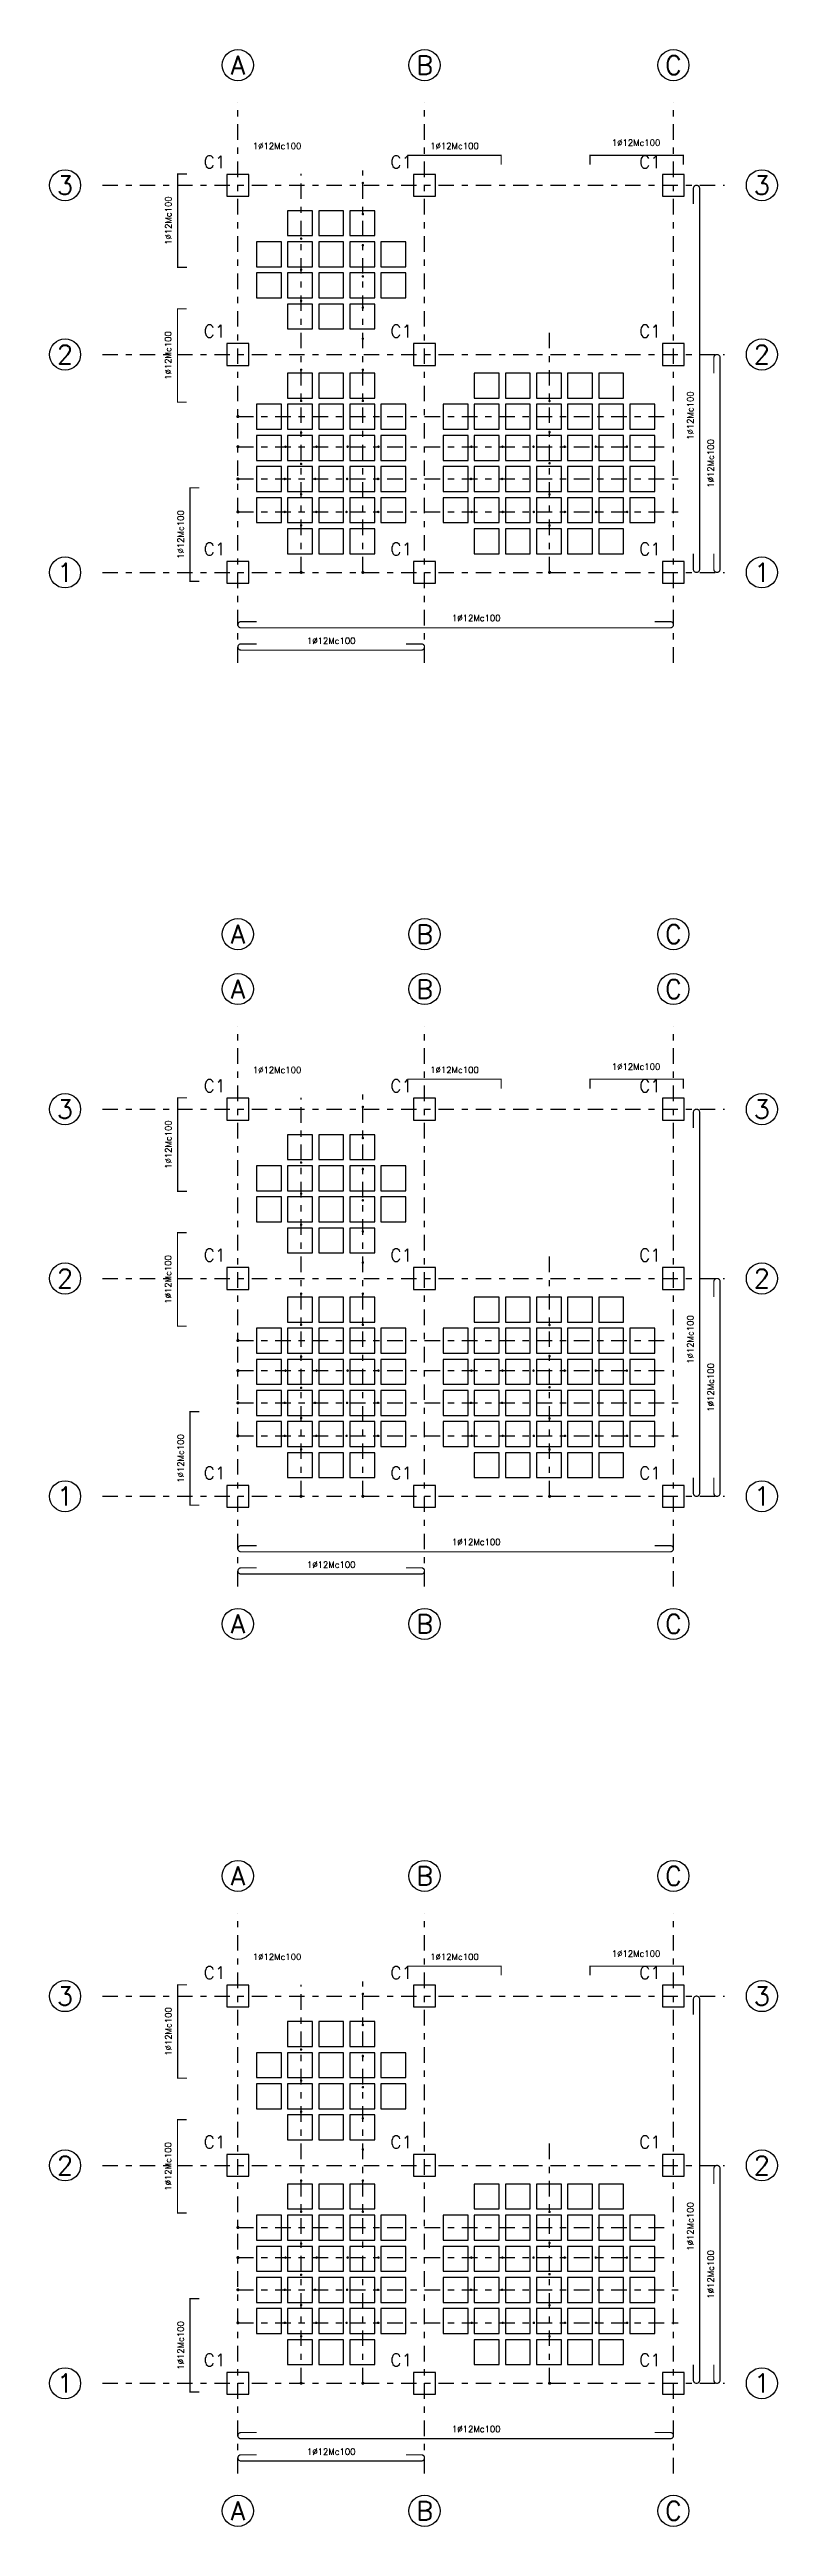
# Model space of a CAD drawing. Extents: x 24.4 to 36.1, y 23.8 to 63.6.
import ezdxf
from ezdxf.enums import TextEntityAlignment as Align

# ---------------------------------------------------------------- set-up
doc = ezdxf.new("R2010")
doc.units = 0
doc.header["$MEASUREMENT"] = 0
doc.linetypes.add('DASHDOT2', pattern=[0.5, 0.25, -0.125, 0, -0.125])
doc.layers.get('0').update_dxf_attribs({"linetype": 'CONTINUOUS'})
for name, color, linetype in [('ACERO', 5, 'CONTINUOUS'), ('CADENAS', 3, 'CONTINUOUS'), ('EJES', 1, 'DASHDOT2'), ('MARCAS-LOSA', 6, 'CONTINUOUS')]:
    doc.layers.add(name, color=color, linetype=linetype)
doc.styles.get("Standard").update_dxf_attribs({"font": 'TXT.shx'})

msp = doc.modelspace()

# ---------------------------------------------------------------- linework, layer by layer
for centre in [(27.474, 63.333), (30.474, 63.333), (34.474, 63.333), (24.696, 61.403), (35.896, 61.403), (24.696, 58.684), (35.896, 58.684), (24.696, 55.184), (35.896, 55.184), (27.474, 49.372), (30.474, 49.372), (34.474, 49.372), (27.474, 48.49), (30.474, 48.49), (34.474, 48.49), (24.696, 46.56), (35.896, 46.56), (24.696, 43.841), (35.896, 43.841), (24.696, 40.341), (35.896, 40.341), (27.474, 38.29), (30.474, 38.29), (34.474, 38.29), (27.474, 34.242), (30.474, 34.242), (34.474, 34.242), (24.696, 32.312), (35.896, 32.312), (24.696, 29.592), (35.896, 29.592), (24.696, 26.092), (35.896, 26.092), (27.474, 24.042), (30.474, 24.042), (34.474, 24.042)]:
    msp.add_circle(centre, 0.25)
at = {"layer": 'ACERO', "const_width": 0.02}
for points in [[(34.795, 61.103), (34.795, 61.353, -1), (34.895, 61.353), (34.895, 55.233, -1), (34.795, 55.233), (34.795, 55.483)], [(35.124, 58.384), (35.124, 58.634, -1), (35.224, 58.634), (35.224, 55.234, -1), (35.124, 55.234), (35.124, 55.484)], [(34.174, 54.393), (34.424, 54.393, -1), (34.424, 54.293), (27.524, 54.293, -1), (27.524, 54.393), (27.774, 54.393)], [(30.174, 54.035), (30.424, 54.035, -1), (30.424, 53.935), (27.524, 53.935, -1), (27.524, 54.035), (27.774, 54.035)], [(34.795, 46.26), (34.795, 46.51, -1), (34.895, 46.51), (34.895, 40.39, -1), (34.795, 40.39), (34.795, 40.64)], [(35.124, 43.541), (35.124, 43.791, -1), (35.224, 43.791), (35.224, 40.391, -1), (35.124, 40.391), (35.124, 40.641)], [(34.174, 39.549), (34.424, 39.549, -1), (34.424, 39.449), (27.524, 39.449, -1), (27.524, 39.549), (27.774, 39.549)], [(30.174, 39.192), (30.424, 39.192, -1), (30.424, 39.092), (27.524, 39.092, -1), (27.524, 39.192), (27.774, 39.192)], [(34.795, 32.012), (34.795, 32.262, -1), (34.895, 32.262), (34.895, 26.141, -1), (34.795, 26.141), (34.795, 26.392)], [(35.124, 29.292), (35.124, 29.542, -1), (35.224, 29.542), (35.224, 26.142, -1), (35.124, 26.142), (35.124, 26.392)], [(34.174, 25.301), (34.424, 25.301, -1), (34.424, 25.201), (27.524, 25.201, -1), (27.524, 25.301), (27.774, 25.301)], [(30.174, 24.943), (30.424, 24.943, -1), (30.424, 24.843), (27.524, 24.843, -1), (27.524, 24.943), (27.774, 24.943)]]:
    msp.add_lwpolyline(points, format="xyb", dxfattribs=at)
at = {"layer": 'CADENAS', "const_width": 0.02}
for points in [[(30.205, 61.735), (30.205, 61.885), (31.705, 61.885), (31.705, 61.735)], [(33.135, 61.735), (33.135, 61.885), (34.635, 61.885), (34.635, 61.735)], [(26.657, 60.085), (26.507, 60.085), (26.507, 61.585), (26.657, 61.585)], [(26.653, 57.918), (26.503, 57.918), (26.503, 59.418), (26.653, 59.418)], [(26.855, 55.042), (26.705, 55.042), (26.705, 56.542), (26.855, 56.542)], [(30.205, 46.892), (30.205, 47.042), (31.705, 47.042), (31.705, 46.892)], [(33.135, 46.892), (33.135, 47.042), (34.635, 47.042), (34.635, 46.892)], [(26.657, 45.242), (26.507, 45.242), (26.507, 46.742), (26.657, 46.742)], [(26.653, 43.075), (26.503, 43.075), (26.503, 44.575), (26.653, 44.575)], [(26.855, 40.199), (26.705, 40.199), (26.705, 41.699), (26.855, 41.699)], [(30.205, 32.643), (30.205, 32.793), (31.705, 32.793), (31.705, 32.643)], [(33.135, 32.643), (33.135, 32.793), (34.635, 32.793), (34.635, 32.643)], [(26.657, 30.993), (26.507, 30.993), (26.507, 32.493), (26.657, 32.493)], [(26.653, 28.826), (26.503, 28.826), (26.503, 30.326), (26.653, 30.326)], [(26.855, 25.95), (26.705, 25.95), (26.705, 27.45), (26.855, 27.45)]]:
    msp.add_lwpolyline(points, dxfattribs=at)
at = {"layer": 'CADENAS'}
for points in [[(27.299, 61.228), (27.649, 61.228), (27.649, 61.578), (27.299, 61.578)], [(30.299, 61.228), (30.649, 61.228), (30.649, 61.578), (30.299, 61.578)], [(34.299, 61.228), (34.649, 61.228), (34.649, 61.578), (34.299, 61.578)], [(28.274, 60.594), (28.674, 60.594), (28.674, 60.994), (28.274, 60.994)], [(28.774, 60.594), (29.174, 60.594), (29.174, 60.994), (28.774, 60.994)], [(29.274, 60.594), (29.674, 60.594), (29.674, 60.994), (29.274, 60.994)], [(27.774, 60.094), (28.174, 60.094), (28.174, 60.494), (27.774, 60.494)], [(28.274, 60.094), (28.674, 60.094), (28.674, 60.494), (28.274, 60.494)], [(28.774, 60.094), (29.174, 60.094), (29.174, 60.494), (28.774, 60.494)], [(29.274, 60.094), (29.674, 60.094), (29.674, 60.494), (29.274, 60.494)], [(29.774, 60.094), (30.174, 60.094), (30.174, 60.494), (29.774, 60.494)], [(27.774, 59.594), (28.174, 59.594), (28.174, 59.994), (27.774, 59.994)], [(28.274, 59.594), (28.674, 59.594), (28.674, 59.994), (28.274, 59.994)], [(28.774, 59.594), (29.174, 59.594), (29.174, 59.994), (28.774, 59.994)], [(29.274, 59.594), (29.674, 59.594), (29.674, 59.994), (29.274, 59.994)], [(29.774, 59.594), (30.174, 59.594), (30.174, 59.994), (29.774, 59.994)], [(28.274, 59.094), (28.674, 59.094), (28.674, 59.494), (28.274, 59.494)], [(28.774, 59.094), (29.174, 59.094), (29.174, 59.494), (28.774, 59.494)], [(29.274, 59.094), (29.674, 59.094), (29.674, 59.494), (29.274, 59.494)], [(27.299, 58.509), (27.649, 58.509), (27.649, 58.859), (27.299, 58.859)], [(30.299, 58.509), (30.649, 58.509), (30.649, 58.859), (30.299, 58.859)], [(34.299, 58.509), (34.649, 58.509), (34.649, 58.859), (34.299, 58.859)], [(28.274, 57.984), (28.674, 57.984), (28.674, 58.384), (28.274, 58.384)], [(28.774, 57.984), (29.174, 57.984), (29.174, 58.384), (28.774, 58.384)], [(29.274, 57.984), (29.674, 57.984), (29.674, 58.384), (29.274, 58.384)], [(31.274, 57.984), (31.674, 57.984), (31.674, 58.384), (31.274, 58.384)], [(31.774, 57.984), (32.174, 57.984), (32.174, 58.384), (31.774, 58.384)], [(32.274, 57.984), (32.674, 57.984), (32.674, 58.384), (32.274, 58.384)], [(32.774, 57.984), (33.174, 57.984), (33.174, 58.384), (32.774, 58.384)], [(33.274, 57.984), (33.674, 57.984), (33.674, 58.384), (33.274, 58.384)], [(27.774, 57.484), (28.174, 57.484), (28.174, 57.884), (27.774, 57.884)], [(28.274, 57.484), (28.674, 57.484), (28.674, 57.884), (28.274, 57.884)], [(28.774, 57.484), (29.174, 57.484), (29.174, 57.884), (28.774, 57.884)], [(29.274, 57.484), (29.674, 57.484), (29.674, 57.884), (29.274, 57.884)], [(29.774, 57.484), (30.174, 57.484), (30.174, 57.884), (29.774, 57.884)], [(30.774, 57.484), (31.174, 57.484), (31.174, 57.884), (30.774, 57.884)], [(31.274, 57.484), (31.674, 57.484), (31.674, 57.884), (31.274, 57.884)], [(31.774, 57.484), (32.174, 57.484), (32.174, 57.884), (31.774, 57.884)], [(32.274, 57.484), (32.674, 57.484), (32.674, 57.884), (32.274, 57.884)], [(32.774, 57.484), (33.174, 57.484), (33.174, 57.884), (32.774, 57.884)], [(33.274, 57.484), (33.674, 57.484), (33.674, 57.884), (33.274, 57.884)], [(33.774, 57.484), (34.174, 57.484), (34.174, 57.884), (33.774, 57.884)], [(27.774, 56.984), (28.174, 56.984), (28.174, 57.384), (27.774, 57.384)], [(28.274, 56.984), (28.674, 56.984), (28.674, 57.384), (28.274, 57.384)], [(28.774, 56.984), (29.174, 56.984), (29.174, 57.384), (28.774, 57.384)], [(29.274, 56.984), (29.674, 56.984), (29.674, 57.384), (29.274, 57.384)], [(29.774, 56.984), (30.174, 56.984), (30.174, 57.384), (29.774, 57.384)], [(30.774, 56.984), (31.174, 56.984), (31.174, 57.384), (30.774, 57.384)], [(31.274, 56.984), (31.674, 56.984), (31.674, 57.384), (31.274, 57.384)], [(31.774, 56.984), (32.174, 56.984), (32.174, 57.384), (31.774, 57.384)], [(32.274, 56.984), (32.674, 56.984), (32.674, 57.384), (32.274, 57.384)], [(32.774, 56.984), (33.174, 56.984), (33.174, 57.384), (32.774, 57.384)], [(33.274, 56.984), (33.674, 56.984), (33.674, 57.384), (33.274, 57.384)], [(33.774, 56.984), (34.174, 56.984), (34.174, 57.384), (33.774, 57.384)], [(27.774, 56.484), (28.174, 56.484), (28.174, 56.884), (27.774, 56.884)], [(28.274, 56.484), (28.674, 56.484), (28.674, 56.884), (28.274, 56.884)], [(28.774, 56.484), (29.174, 56.484), (29.174, 56.884), (28.774, 56.884)], [(29.274, 56.484), (29.674, 56.484), (29.674, 56.884), (29.274, 56.884)], [(29.774, 56.484), (30.174, 56.484), (30.174, 56.884), (29.774, 56.884)], [(30.774, 56.484), (31.174, 56.484), (31.174, 56.884), (30.774, 56.884)], [(31.274, 56.484), (31.674, 56.484), (31.674, 56.884), (31.274, 56.884)], [(31.774, 56.484), (32.174, 56.484), (32.174, 56.884), (31.774, 56.884)], [(32.274, 56.484), (32.674, 56.484), (32.674, 56.884), (32.274, 56.884)], [(32.774, 56.484), (33.174, 56.484), (33.174, 56.884), (32.774, 56.884)], [(33.274, 56.484), (33.674, 56.484), (33.674, 56.884), (33.274, 56.884)], [(33.774, 56.484), (34.174, 56.484), (34.174, 56.884), (33.774, 56.884)], [(27.774, 55.984), (28.174, 55.984), (28.174, 56.384), (27.774, 56.384)], [(28.274, 55.984), (28.674, 55.984), (28.674, 56.384), (28.274, 56.384)], [(28.774, 55.984), (29.174, 55.984), (29.174, 56.384), (28.774, 56.384)], [(29.274, 55.984), (29.674, 55.984), (29.674, 56.384), (29.274, 56.384)], [(29.774, 55.984), (30.174, 55.984), (30.174, 56.384), (29.774, 56.384)], [(30.774, 55.984), (31.174, 55.984), (31.174, 56.384), (30.774, 56.384)], [(31.274, 55.984), (31.674, 55.984), (31.674, 56.384), (31.274, 56.384)], [(31.774, 55.984), (32.174, 55.984), (32.174, 56.384), (31.774, 56.384)], [(32.274, 55.984), (32.674, 55.984), (32.674, 56.384), (32.274, 56.384)], [(32.774, 55.984), (33.174, 55.984), (33.174, 56.384), (32.774, 56.384)], [(33.274, 55.984), (33.674, 55.984), (33.674, 56.384), (33.274, 56.384)], [(33.774, 55.984), (34.174, 55.984), (34.174, 56.384), (33.774, 56.384)], [(28.274, 55.484), (28.674, 55.484), (28.674, 55.884), (28.274, 55.884)], [(28.774, 55.484), (29.174, 55.484), (29.174, 55.884), (28.774, 55.884)], [(29.274, 55.484), (29.674, 55.484), (29.674, 55.884), (29.274, 55.884)], [(31.274, 55.484), (31.674, 55.484), (31.674, 55.884), (31.274, 55.884)], [(31.774, 55.484), (32.174, 55.484), (32.174, 55.884), (31.774, 55.884)], [(32.274, 55.484), (32.674, 55.484), (32.674, 55.884), (32.274, 55.884)], [(32.774, 55.484), (33.174, 55.484), (33.174, 55.884), (32.774, 55.884)], [(33.274, 55.484), (33.674, 55.484), (33.674, 55.884), (33.274, 55.884)], [(27.299, 55.009), (27.649, 55.009), (27.649, 55.359), (27.299, 55.359)], [(30.299, 55.009), (30.649, 55.009), (30.649, 55.359), (30.299, 55.359)], [(34.299, 55.009), (34.649, 55.009), (34.649, 55.359), (34.299, 55.359)], [(27.299, 46.385), (27.649, 46.385), (27.649, 46.735), (27.299, 46.735)], [(30.299, 46.385), (30.649, 46.385), (30.649, 46.735), (30.299, 46.735)], [(34.299, 46.385), (34.649, 46.385), (34.649, 46.735), (34.299, 46.735)], [(28.274, 45.75), (28.674, 45.75), (28.674, 46.15), (28.274, 46.15)], [(28.774, 45.75), (29.174, 45.75), (29.174, 46.15), (28.774, 46.15)], [(29.274, 45.75), (29.674, 45.75), (29.674, 46.15), (29.274, 46.15)], [(27.774, 45.25), (28.174, 45.25), (28.174, 45.65), (27.774, 45.65)], [(28.274, 45.25), (28.674, 45.25), (28.674, 45.65), (28.274, 45.65)], [(28.774, 45.25), (29.174, 45.25), (29.174, 45.65), (28.774, 45.65)], [(29.274, 45.25), (29.674, 45.25), (29.674, 45.65), (29.274, 45.65)], [(29.774, 45.25), (30.174, 45.25), (30.174, 45.65), (29.774, 45.65)], [(27.774, 44.75), (28.174, 44.75), (28.174, 45.15), (27.774, 45.15)], [(28.274, 44.75), (28.674, 44.75), (28.674, 45.15), (28.274, 45.15)], [(28.774, 44.75), (29.174, 44.75), (29.174, 45.15), (28.774, 45.15)], [(29.274, 44.75), (29.674, 44.75), (29.674, 45.15), (29.274, 45.15)], [(29.774, 44.75), (30.174, 44.75), (30.174, 45.15), (29.774, 45.15)], [(28.274, 44.25), (28.674, 44.25), (28.674, 44.65), (28.274, 44.65)], [(28.774, 44.25), (29.174, 44.25), (29.174, 44.65), (28.774, 44.65)], [(29.274, 44.25), (29.674, 44.25), (29.674, 44.65), (29.274, 44.65)], [(27.299, 43.666), (27.649, 43.666), (27.649, 44.016), (27.299, 44.016)], [(30.299, 43.666), (30.649, 43.666), (30.649, 44.016), (30.299, 44.016)], [(34.299, 43.666), (34.649, 43.666), (34.649, 44.016), (34.299, 44.016)], [(28.274, 43.141), (28.674, 43.141), (28.674, 43.541), (28.274, 43.541)], [(28.774, 43.141), (29.174, 43.141), (29.174, 43.541), (28.774, 43.541)], [(29.274, 43.141), (29.674, 43.141), (29.674, 43.541), (29.274, 43.541)], [(31.274, 43.141), (31.674, 43.141), (31.674, 43.541), (31.274, 43.541)], [(31.774, 43.141), (32.174, 43.141), (32.174, 43.541), (31.774, 43.541)], [(32.274, 43.141), (32.674, 43.141), (32.674, 43.541), (32.274, 43.541)], [(32.774, 43.141), (33.174, 43.141), (33.174, 43.541), (32.774, 43.541)], [(33.274, 43.141), (33.674, 43.141), (33.674, 43.541), (33.274, 43.541)], [(27.774, 42.641), (28.174, 42.641), (28.174, 43.041), (27.774, 43.041)], [(28.274, 42.641), (28.674, 42.641), (28.674, 43.041), (28.274, 43.041)], [(28.774, 42.641), (29.174, 42.641), (29.174, 43.041), (28.774, 43.041)], [(29.274, 42.641), (29.674, 42.641), (29.674, 43.041), (29.274, 43.041)], [(29.774, 42.641), (30.174, 42.641), (30.174, 43.041), (29.774, 43.041)], [(30.774, 42.641), (31.174, 42.641), (31.174, 43.041), (30.774, 43.041)], [(31.274, 42.641), (31.674, 42.641), (31.674, 43.041), (31.274, 43.041)], [(31.774, 42.641), (32.174, 42.641), (32.174, 43.041), (31.774, 43.041)], [(32.274, 42.641), (32.674, 42.641), (32.674, 43.041), (32.274, 43.041)], [(32.774, 42.641), (33.174, 42.641), (33.174, 43.041), (32.774, 43.041)], [(33.274, 42.641), (33.674, 42.641), (33.674, 43.041), (33.274, 43.041)], [(33.774, 42.641), (34.174, 42.641), (34.174, 43.041), (33.774, 43.041)], [(27.774, 42.141), (28.174, 42.141), (28.174, 42.541), (27.774, 42.541)], [(28.274, 42.141), (28.674, 42.141), (28.674, 42.541), (28.274, 42.541)], [(28.774, 42.141), (29.174, 42.141), (29.174, 42.541), (28.774, 42.541)], [(29.274, 42.141), (29.674, 42.141), (29.674, 42.541), (29.274, 42.541)], [(29.774, 42.141), (30.174, 42.141), (30.174, 42.541), (29.774, 42.541)], [(30.774, 42.141), (31.174, 42.141), (31.174, 42.541), (30.774, 42.541)], [(31.274, 42.141), (31.674, 42.141), (31.674, 42.541), (31.274, 42.541)], [(31.774, 42.141), (32.174, 42.141), (32.174, 42.541), (31.774, 42.541)], [(32.274, 42.141), (32.674, 42.141), (32.674, 42.541), (32.274, 42.541)], [(32.774, 42.141), (33.174, 42.141), (33.174, 42.541), (32.774, 42.541)], [(33.274, 42.141), (33.674, 42.141), (33.674, 42.541), (33.274, 42.541)], [(33.774, 42.141), (34.174, 42.141), (34.174, 42.541), (33.774, 42.541)], [(27.774, 41.641), (28.174, 41.641), (28.174, 42.041), (27.774, 42.041)], [(28.274, 41.641), (28.674, 41.641), (28.674, 42.041), (28.274, 42.041)], [(28.774, 41.641), (29.174, 41.641), (29.174, 42.041), (28.774, 42.041)], [(29.274, 41.641), (29.674, 41.641), (29.674, 42.041), (29.274, 42.041)], [(29.774, 41.641), (30.174, 41.641), (30.174, 42.041), (29.774, 42.041)], [(30.774, 41.641), (31.174, 41.641), (31.174, 42.041), (30.774, 42.041)], [(31.274, 41.641), (31.674, 41.641), (31.674, 42.041), (31.274, 42.041)], [(31.774, 41.641), (32.174, 41.641), (32.174, 42.041), (31.774, 42.041)], [(32.274, 41.641), (32.674, 41.641), (32.674, 42.041), (32.274, 42.041)], [(32.774, 41.641), (33.174, 41.641), (33.174, 42.041), (32.774, 42.041)], [(33.274, 41.641), (33.674, 41.641), (33.674, 42.041), (33.274, 42.041)], [(33.774, 41.641), (34.174, 41.641), (34.174, 42.041), (33.774, 42.041)], [(27.774, 41.141), (28.174, 41.141), (28.174, 41.541), (27.774, 41.541)], [(28.274, 41.141), (28.674, 41.141), (28.674, 41.541), (28.274, 41.541)], [(28.774, 41.141), (29.174, 41.141), (29.174, 41.541), (28.774, 41.541)], [(29.274, 41.141), (29.674, 41.141), (29.674, 41.541), (29.274, 41.541)], [(29.774, 41.141), (30.174, 41.141), (30.174, 41.541), (29.774, 41.541)], [(30.774, 41.141), (31.174, 41.141), (31.174, 41.541), (30.774, 41.541)], [(31.274, 41.141), (31.674, 41.141), (31.674, 41.541), (31.274, 41.541)], [(31.774, 41.141), (32.174, 41.141), (32.174, 41.541), (31.774, 41.541)], [(32.274, 41.141), (32.674, 41.141), (32.674, 41.541), (32.274, 41.541)], [(32.774, 41.141), (33.174, 41.141), (33.174, 41.541), (32.774, 41.541)], [(33.274, 41.141), (33.674, 41.141), (33.674, 41.541), (33.274, 41.541)], [(33.774, 41.141), (34.174, 41.141), (34.174, 41.541), (33.774, 41.541)], [(28.274, 40.641), (28.674, 40.641), (28.674, 41.041), (28.274, 41.041)], [(28.774, 40.641), (29.174, 40.641), (29.174, 41.041), (28.774, 41.041)], [(29.274, 40.641), (29.674, 40.641), (29.674, 41.041), (29.274, 41.041)], [(31.274, 40.641), (31.674, 40.641), (31.674, 41.041), (31.274, 41.041)], [(31.774, 40.641), (32.174, 40.641), (32.174, 41.041), (31.774, 41.041)], [(32.274, 40.641), (32.674, 40.641), (32.674, 41.041), (32.274, 41.041)], [(32.774, 40.641), (33.174, 40.641), (33.174, 41.041), (32.774, 41.041)], [(33.274, 40.641), (33.674, 40.641), (33.674, 41.041), (33.274, 41.041)], [(27.299, 40.166), (27.649, 40.166), (27.649, 40.516), (27.299, 40.516)], [(30.299, 40.166), (30.649, 40.166), (30.649, 40.516), (30.299, 40.516)], [(34.299, 40.166), (34.649, 40.166), (34.649, 40.516), (34.299, 40.516)], [(27.299, 32.137), (27.649, 32.137), (27.649, 32.487), (27.299, 32.487)], [(30.299, 32.137), (30.649, 32.137), (30.649, 32.487), (30.299, 32.487)], [(34.299, 32.137), (34.649, 32.137), (34.649, 32.487), (34.299, 32.487)], [(28.274, 31.502), (28.674, 31.502), (28.674, 31.902), (28.274, 31.902)], [(28.774, 31.502), (29.174, 31.502), (29.174, 31.902), (28.774, 31.902)], [(29.274, 31.502), (29.674, 31.502), (29.674, 31.902), (29.274, 31.902)], [(27.774, 31.002), (28.174, 31.002), (28.174, 31.402), (27.774, 31.402)], [(28.274, 31.002), (28.674, 31.002), (28.674, 31.402), (28.274, 31.402)], [(28.774, 31.002), (29.174, 31.002), (29.174, 31.402), (28.774, 31.402)], [(29.274, 31.002), (29.674, 31.002), (29.674, 31.402), (29.274, 31.402)], [(29.774, 31.002), (30.174, 31.002), (30.174, 31.402), (29.774, 31.402)], [(27.774, 30.502), (28.174, 30.502), (28.174, 30.902), (27.774, 30.902)], [(28.274, 30.502), (28.674, 30.502), (28.674, 30.902), (28.274, 30.902)], [(28.774, 30.502), (29.174, 30.502), (29.174, 30.902), (28.774, 30.902)], [(29.274, 30.502), (29.674, 30.502), (29.674, 30.902), (29.274, 30.902)], [(29.774, 30.502), (30.174, 30.502), (30.174, 30.902), (29.774, 30.902)], [(28.274, 30.002), (28.674, 30.002), (28.674, 30.402), (28.274, 30.402)], [(28.774, 30.002), (29.174, 30.002), (29.174, 30.402), (28.774, 30.402)], [(29.274, 30.002), (29.674, 30.002), (29.674, 30.402), (29.274, 30.402)], [(27.299, 29.417), (27.649, 29.417), (27.649, 29.767), (27.299, 29.767)], [(30.299, 29.417), (30.649, 29.417), (30.649, 29.767), (30.299, 29.767)], [(34.299, 29.417), (34.649, 29.417), (34.649, 29.767), (34.299, 29.767)], [(28.274, 28.892), (28.674, 28.892), (28.674, 29.292), (28.274, 29.292)], [(28.774, 28.892), (29.174, 28.892), (29.174, 29.292), (28.774, 29.292)], [(29.274, 28.892), (29.674, 28.892), (29.674, 29.292), (29.274, 29.292)], [(31.274, 28.892), (31.674, 28.892), (31.674, 29.292), (31.274, 29.292)], [(31.774, 28.892), (32.174, 28.892), (32.174, 29.292), (31.774, 29.292)], [(32.274, 28.892), (32.674, 28.892), (32.674, 29.292), (32.274, 29.292)], [(32.774, 28.892), (33.174, 28.892), (33.174, 29.292), (32.774, 29.292)], [(33.274, 28.892), (33.674, 28.892), (33.674, 29.292), (33.274, 29.292)], [(27.774, 28.392), (28.174, 28.392), (28.174, 28.792), (27.774, 28.792)], [(28.274, 28.392), (28.674, 28.392), (28.674, 28.792), (28.274, 28.792)], [(28.774, 28.392), (29.174, 28.392), (29.174, 28.792), (28.774, 28.792)], [(29.274, 28.392), (29.674, 28.392), (29.674, 28.792), (29.274, 28.792)], [(29.774, 28.392), (30.174, 28.392), (30.174, 28.792), (29.774, 28.792)], [(30.774, 28.392), (31.174, 28.392), (31.174, 28.792), (30.774, 28.792)], [(31.274, 28.392), (31.674, 28.392), (31.674, 28.792), (31.274, 28.792)], [(31.774, 28.392), (32.174, 28.392), (32.174, 28.792), (31.774, 28.792)], [(32.274, 28.392), (32.674, 28.392), (32.674, 28.792), (32.274, 28.792)], [(32.774, 28.392), (33.174, 28.392), (33.174, 28.792), (32.774, 28.792)], [(33.274, 28.392), (33.674, 28.392), (33.674, 28.792), (33.274, 28.792)], [(33.774, 28.392), (34.174, 28.392), (34.174, 28.792), (33.774, 28.792)], [(27.774, 27.892), (28.174, 27.892), (28.174, 28.292), (27.774, 28.292)], [(28.274, 27.892), (28.674, 27.892), (28.674, 28.292), (28.274, 28.292)], [(28.774, 27.892), (29.174, 27.892), (29.174, 28.292), (28.774, 28.292)], [(29.274, 27.892), (29.674, 27.892), (29.674, 28.292), (29.274, 28.292)], [(29.774, 27.892), (30.174, 27.892), (30.174, 28.292), (29.774, 28.292)], [(30.774, 27.892), (31.174, 27.892), (31.174, 28.292), (30.774, 28.292)], [(31.274, 27.892), (31.674, 27.892), (31.674, 28.292), (31.274, 28.292)], [(31.774, 27.892), (32.174, 27.892), (32.174, 28.292), (31.774, 28.292)], [(32.274, 27.892), (32.674, 27.892), (32.674, 28.292), (32.274, 28.292)], [(32.774, 27.892), (33.174, 27.892), (33.174, 28.292), (32.774, 28.292)], [(33.274, 27.892), (33.674, 27.892), (33.674, 28.292), (33.274, 28.292)], [(33.774, 27.892), (34.174, 27.892), (34.174, 28.292), (33.774, 28.292)], [(27.774, 27.392), (28.174, 27.392), (28.174, 27.792), (27.774, 27.792)], [(28.274, 27.392), (28.674, 27.392), (28.674, 27.792), (28.274, 27.792)], [(28.774, 27.392), (29.174, 27.392), (29.174, 27.792), (28.774, 27.792)], [(29.274, 27.392), (29.674, 27.392), (29.674, 27.792), (29.274, 27.792)], [(29.774, 27.392), (30.174, 27.392), (30.174, 27.792), (29.774, 27.792)], [(30.774, 27.392), (31.174, 27.392), (31.174, 27.792), (30.774, 27.792)], [(31.274, 27.392), (31.674, 27.392), (31.674, 27.792), (31.274, 27.792)], [(31.774, 27.392), (32.174, 27.392), (32.174, 27.792), (31.774, 27.792)], [(32.274, 27.392), (32.674, 27.392), (32.674, 27.792), (32.274, 27.792)], [(32.774, 27.392), (33.174, 27.392), (33.174, 27.792), (32.774, 27.792)], [(33.274, 27.392), (33.674, 27.392), (33.674, 27.792), (33.274, 27.792)], [(33.774, 27.392), (34.174, 27.392), (34.174, 27.792), (33.774, 27.792)], [(27.774, 26.892), (28.174, 26.892), (28.174, 27.292), (27.774, 27.292)], [(28.274, 26.892), (28.674, 26.892), (28.674, 27.292), (28.274, 27.292)], [(28.774, 26.892), (29.174, 26.892), (29.174, 27.292), (28.774, 27.292)], [(29.274, 26.892), (29.674, 26.892), (29.674, 27.292), (29.274, 27.292)], [(29.774, 26.892), (30.174, 26.892), (30.174, 27.292), (29.774, 27.292)], [(30.774, 26.892), (31.174, 26.892), (31.174, 27.292), (30.774, 27.292)], [(31.274, 26.892), (31.674, 26.892), (31.674, 27.292), (31.274, 27.292)], [(31.774, 26.892), (32.174, 26.892), (32.174, 27.292), (31.774, 27.292)], [(32.274, 26.892), (32.674, 26.892), (32.674, 27.292), (32.274, 27.292)], [(32.774, 26.892), (33.174, 26.892), (33.174, 27.292), (32.774, 27.292)], [(33.274, 26.892), (33.674, 26.892), (33.674, 27.292), (33.274, 27.292)], [(33.774, 26.892), (34.174, 26.892), (34.174, 27.292), (33.774, 27.292)], [(28.274, 26.392), (28.674, 26.392), (28.674, 26.792), (28.274, 26.792)], [(28.774, 26.392), (29.174, 26.392), (29.174, 26.792), (28.774, 26.792)], [(29.274, 26.392), (29.674, 26.392), (29.674, 26.792), (29.274, 26.792)], [(31.274, 26.392), (31.674, 26.392), (31.674, 26.792), (31.274, 26.792)], [(31.774, 26.392), (32.174, 26.392), (32.174, 26.792), (31.774, 26.792)], [(32.274, 26.392), (32.674, 26.392), (32.674, 26.792), (32.274, 26.792)], [(32.774, 26.392), (33.174, 26.392), (33.174, 26.792), (32.774, 26.792)], [(33.274, 26.392), (33.674, 26.392), (33.674, 26.792), (33.274, 26.792)], [(27.299, 25.917), (27.649, 25.917), (27.649, 26.267), (27.299, 26.267)], [(30.299, 25.917), (30.649, 25.917), (30.649, 26.267), (30.299, 26.267)], [(34.299, 25.917), (34.649, 25.917), (34.649, 26.267), (34.299, 26.267)]]:
    msp.add_lwpolyline(points, close=True, dxfattribs=at)
for points, const_width in [([(29.473, 61.439, 1), (29.493, 61.439, 1)], 0.02), ([(29.473, 60.939, 1), (29.493, 60.939, 1)], 0.02), ([(29.473, 60.439, 1), (29.493, 60.439, 1)], 0.02), ([(29.473, 59.939, 1), (29.493, 59.939, 1)], 0.02), ([(29.473, 59.439, 1), (29.493, 59.439, 1)], 0.02), ([(29.473, 58.939, 1), (29.493, 58.939, 1)], 0.02), ([(28.48, 58.439, 1), (28.5, 58.439, 1)], 0.02), ([(29.473, 58.439, 1), (29.493, 58.439, 1)], 0.02), ([(27.462, 57.687, 1), (27.487, 57.687, 1)], 0.025), ([(28.48, 57.939, 1), (28.5, 57.939, 1)], 0.02), ([(29.473, 57.939, 1), (29.493, 57.939, 1)], 0.02), ([(32.473, 57.937, 1), (32.493, 57.937, 1)], 0.02), ([(28.48, 57.427, 1), (28.5, 57.427, 1)], 0.02), ([(32.473, 57.437, 1), (32.493, 57.437, 1)], 0.02), ([(27.462, 57.203, 1), (27.487, 57.203, 1)], 0.025), ([(28.229, 57.203, 1), (28.249, 57.203, 1)], 0.02), ([(28.48, 56.927, 1), (28.5, 56.927, 1)], 0.02), ([(28.729, 57.203, 1), (28.749, 57.203, 1)], 0.02), ([(29.228, 57.203, 1), (29.248, 57.203, 1)], 0.02), ([(29.723, 57.203, 1), (29.743, 57.203, 1)], 0.02), ([(31.216, 57.203, 1), (31.236, 57.203, 1)], 0.02), ([(31.716, 57.203, 1), (31.736, 57.203, 1)], 0.02), ([(32.216, 57.203, 1), (32.236, 57.203, 1)], 0.02), ([(32.473, 56.937, 1), (32.493, 56.937, 1)], 0.02), ([(32.716, 57.203, 1), (32.736, 57.203, 1)], 0.02), ([(33.216, 57.203, 1), (33.236, 57.203, 1)], 0.02), ([(33.716, 57.203, 1), (33.736, 57.203, 1)], 0.02), ([(27.462, 56.685, 1), (27.487, 56.685, 1)], 0.025), ([(28.217, 56.685, 1), (28.237, 56.685, 1)], 0.02), ([(28.706, 56.685, 1), (28.726, 56.685, 1)], 0.02), ([(29.219, 56.685, 1), (29.239, 56.685, 1)], 0.02), ([(29.716, 56.685, 1), (29.736, 56.685, 1)], 0.02), ([(31.21, 56.685, 1), (31.23, 56.685, 1)], 0.02), ([(31.71, 56.685, 1), (31.73, 56.685, 1)], 0.02), ([(27.462, 56.155, 1), (27.487, 56.155, 1)], 0.025), ([(28.218, 56.155, 1), (28.238, 56.155, 1)], 0.02), ([(28.48, 56.44, 1), (28.5, 56.44, 1)], 0.02), ([(28.723, 56.155, 1), (28.743, 56.155, 1)], 0.02), ([(29.211, 56.155, 1), (29.231, 56.155, 1)], 0.02), ([(29.718, 56.155, 1), (29.738, 56.155, 1)], 0.02), ([(31.22, 56.155, 1), (31.24, 56.155, 1)], 0.02), ([(31.72, 56.155, 1), (31.74, 56.155, 1)], 0.02), ([(32.22, 56.155, 1), (32.24, 56.155, 1)], 0.02), ([(32.473, 56.437, 1), (32.493, 56.437, 1)], 0.02), ([(32.72, 56.155, 1), (32.74, 56.155, 1)], 0.02), ([(33.22, 56.155, 1), (33.24, 56.155, 1)], 0.02), ([(33.72, 56.155, 1), (33.74, 56.155, 1)], 0.02), ([(28.48, 55.938, 1), (28.5, 55.938, 1)], 0.02), ([(32.473, 55.937, 1), (32.493, 55.937, 1)], 0.02), ([(28.478, 55.184, 1), (28.503, 55.184, 1)], 0.025), ([(29.47, 55.184, 1), (29.495, 55.184, 1)], 0.025), ([(32.471, 55.184, 1), (32.496, 55.184, 1)], 0.025), ([(29.473, 46.596, 1), (29.493, 46.596, 1)], 0.02), ([(29.473, 46.096, 1), (29.493, 46.096, 1)], 0.02), ([(29.473, 45.596, 1), (29.493, 45.596, 1)], 0.02), ([(29.473, 45.096, 1), (29.493, 45.096, 1)], 0.02), ([(29.473, 44.596, 1), (29.493, 44.596, 1)], 0.02), ([(29.473, 44.096, 1), (29.493, 44.096, 1)], 0.02), ([(28.48, 43.596, 1), (28.5, 43.596, 1)], 0.02), ([(29.473, 43.596, 1), (29.493, 43.596, 1)], 0.02), ([(28.48, 43.096, 1), (28.5, 43.096, 1)], 0.02), ([(29.473, 43.096, 1), (29.493, 43.096, 1)], 0.02), ([(32.473, 43.093, 1), (32.493, 43.093, 1)], 0.02), ([(27.462, 42.843, 1), (27.487, 42.843, 1)], 0.025), ([(28.48, 42.584, 1), (28.5, 42.584, 1)], 0.02), ([(32.473, 42.593, 1), (32.493, 42.593, 1)], 0.02), ([(27.462, 42.36, 1), (27.487, 42.36, 1)], 0.025), ([(28.229, 42.36, 1), (28.249, 42.36, 1)], 0.02), ([(28.729, 42.36, 1), (28.749, 42.36, 1)], 0.02), ([(29.228, 42.36, 1), (29.248, 42.36, 1)], 0.02), ([(29.723, 42.36, 1), (29.743, 42.36, 1)], 0.02), ([(31.216, 42.36, 1), (31.236, 42.36, 1)], 0.02), ([(31.716, 42.36, 1), (31.736, 42.36, 1)], 0.02), ([(32.216, 42.36, 1), (32.236, 42.36, 1)], 0.02), ([(32.716, 42.36, 1), (32.736, 42.36, 1)], 0.02), ([(33.216, 42.36, 1), (33.236, 42.36, 1)], 0.02), ([(33.716, 42.36, 1), (33.736, 42.36, 1)], 0.02), ([(27.462, 41.842, 1), (27.487, 41.842, 1)], 0.025), ([(28.217, 41.842, 1), (28.237, 41.842, 1)], 0.02), ([(28.48, 42.084, 1), (28.5, 42.084, 1)], 0.02), ([(28.706, 41.842, 1), (28.726, 41.842, 1)], 0.02), ([(29.219, 41.842, 1), (29.239, 41.842, 1)], 0.02), ([(29.716, 41.842, 1), (29.736, 41.842, 1)], 0.02), ([(31.21, 41.842, 1), (31.23, 41.842, 1)], 0.02), ([(31.71, 41.842, 1), (31.73, 41.842, 1)], 0.02), ([(32.473, 42.093, 1), (32.493, 42.093, 1)], 0.02), ([(28.48, 41.597, 1), (28.5, 41.597, 1)], 0.02), ([(32.473, 41.593, 1), (32.493, 41.593, 1)], 0.02), ([(27.462, 41.312, 1), (27.487, 41.312, 1)], 0.025), ([(28.218, 41.312, 1), (28.238, 41.312, 1)], 0.02), ([(28.48, 41.094, 1), (28.5, 41.094, 1)], 0.02), ([(28.723, 41.312, 1), (28.743, 41.312, 1)], 0.02), ([(29.211, 41.312, 1), (29.231, 41.312, 1)], 0.02), ([(29.718, 41.312, 1), (29.738, 41.312, 1)], 0.02), ([(31.22, 41.312, 1), (31.24, 41.312, 1)], 0.02), ([(31.72, 41.312, 1), (31.74, 41.312, 1)], 0.02), ([(32.22, 41.312, 1), (32.24, 41.312, 1)], 0.02), ([(32.473, 41.093, 1), (32.493, 41.093, 1)], 0.02), ([(32.72, 41.312, 1), (32.74, 41.312, 1)], 0.02), ([(33.22, 41.312, 1), (33.24, 41.312, 1)], 0.02), ([(33.72, 41.312, 1), (33.74, 41.312, 1)], 0.02), ([(28.478, 40.341, 1), (28.503, 40.341, 1)], 0.025), ([(29.47, 40.341, 1), (29.495, 40.341, 1)], 0.025), ([(32.471, 40.341, 1), (32.496, 40.341, 1)], 0.025), ([(29.473, 32.348, 1), (29.493, 32.348, 1)], 0.02), ([(29.473, 31.848, 1), (29.493, 31.848, 1)], 0.02), ([(29.473, 31.348, 1), (29.493, 31.348, 1)], 0.02), ([(29.473, 30.848, 1), (29.493, 30.848, 1)], 0.02), ([(29.473, 30.348, 1), (29.493, 30.348, 1)], 0.02), ([(29.473, 29.848, 1), (29.493, 29.848, 1)], 0.02), ([(28.48, 29.348, 1), (28.5, 29.348, 1)], 0.02), ([(29.473, 29.348, 1), (29.493, 29.348, 1)], 0.02), ([(28.48, 28.848, 1), (28.5, 28.848, 1)], 0.02), ([(29.473, 28.848, 1), (29.493, 28.848, 1)], 0.02), ([(32.473, 28.845, 1), (32.493, 28.845, 1)], 0.02), ([(27.462, 28.595, 1), (27.487, 28.595, 1)], 0.025), ([(28.48, 28.335, 1), (28.5, 28.335, 1)], 0.02), ([(32.473, 28.345, 1), (32.493, 28.345, 1)], 0.02), ([(27.462, 28.111, 1), (27.487, 28.111, 1)], 0.025), ([(28.229, 28.111, 1), (28.249, 28.111, 1)], 0.02), ([(28.48, 27.835, 1), (28.5, 27.835, 1)], 0.02), ([(28.729, 28.111, 1), (28.749, 28.111, 1)], 0.02), ([(29.228, 28.111, 1), (29.248, 28.111, 1)], 0.02), ([(29.723, 28.111, 1), (29.743, 28.111, 1)], 0.02), ([(31.216, 28.111, 1), (31.236, 28.111, 1)], 0.02), ([(31.716, 28.111, 1), (31.736, 28.111, 1)], 0.02), ([(32.216, 28.111, 1), (32.236, 28.111, 1)], 0.02), ([(32.473, 27.845, 1), (32.493, 27.845, 1)], 0.02), ([(32.716, 28.111, 1), (32.736, 28.111, 1)], 0.02), ([(33.216, 28.111, 1), (33.236, 28.111, 1)], 0.02), ([(33.716, 28.111, 1), (33.736, 28.111, 1)], 0.02), ([(27.462, 27.594, 1), (27.487, 27.594, 1)], 0.025), ([(28.217, 27.594, 1), (28.237, 27.594, 1)], 0.02), ([(28.706, 27.594, 1), (28.726, 27.594, 1)], 0.02), ([(29.219, 27.594, 1), (29.239, 27.594, 1)], 0.02), ([(29.716, 27.594, 1), (29.736, 27.594, 1)], 0.02), ([(31.21, 27.594, 1), (31.23, 27.594, 1)], 0.02), ([(31.71, 27.594, 1), (31.73, 27.594, 1)], 0.02), ([(27.462, 27.063, 1), (27.487, 27.063, 1)], 0.025), ([(28.218, 27.063, 1), (28.238, 27.063, 1)], 0.02), ([(28.48, 27.348, 1), (28.5, 27.348, 1)], 0.02), ([(28.723, 27.063, 1), (28.743, 27.063, 1)], 0.02), ([(29.211, 27.063, 1), (29.231, 27.063, 1)], 0.02), ([(29.718, 27.063, 1), (29.738, 27.063, 1)], 0.02), ([(31.22, 27.063, 1), (31.24, 27.063, 1)], 0.02), ([(31.72, 27.063, 1), (31.74, 27.063, 1)], 0.02), ([(32.22, 27.063, 1), (32.24, 27.063, 1)], 0.02), ([(32.473, 27.345, 1), (32.493, 27.345, 1)], 0.02), ([(32.72, 27.063, 1), (32.74, 27.063, 1)], 0.02), ([(33.22, 27.063, 1), (33.24, 27.063, 1)], 0.02), ([(33.72, 27.063, 1), (33.74, 27.063, 1)], 0.02), ([(28.48, 26.846, 1), (28.5, 26.846, 1)], 0.02), ([(32.473, 26.845, 1), (32.493, 26.845, 1)], 0.02), ([(28.478, 26.092, 1), (28.503, 26.092, 1)], 0.025), ([(29.47, 26.092, 1), (29.495, 26.092, 1)], 0.025), ([(32.471, 26.092, 1), (32.496, 26.092, 1)], 0.025)]:
    msp.add_lwpolyline(points, format="xyb", close=True, dxfattribs=dict(at, const_width=const_width))
at = {"layer": 'EJES'}
for p, q in [((27.474, 53.733), (27.474, 62.733)), ((30.474, 53.733), (30.474, 62.733)), ((34.474, 53.733), (34.474, 62.733)), ((25.296, 61.403), (35.296, 61.403)), ((28.49, 55.184), (28.49, 61.585)), ((29.483, 55.184), (29.483, 61.638)), ((32.483, 55.184), (32.483, 59.114)), ((25.296, 58.684), (35.296, 58.684)), ((27.474, 57.687), (34.396, 57.687)), ((27.474, 57.203), (34.341, 57.203)), ((27.474, 56.685), (34.64, 56.685)), ((27.474, 56.155), (34.59, 56.155)), ((25.296, 55.184), (35.296, 55.184)), ((27.474, 38.89), (27.474, 47.89)), ((30.474, 38.89), (30.474, 47.89)), ((34.474, 38.89), (34.474, 47.89)), ((25.296, 46.56), (35.296, 46.56)), ((28.49, 40.341), (28.49, 46.742)), ((29.483, 40.341), (29.483, 46.794)), ((32.483, 40.341), (32.483, 44.27)), ((25.296, 43.841), (35.296, 43.841)), ((27.474, 42.843), (34.396, 42.843)), ((27.474, 42.36), (34.341, 42.36)), ((27.474, 41.842), (34.64, 41.842)), ((27.474, 41.312), (34.59, 41.312)), ((25.296, 40.341), (35.296, 40.341)), ((27.474, 24.642), (27.474, 33.642)), ((30.474, 24.642), (30.474, 33.642)), ((34.474, 24.642), (34.474, 33.642)), ((25.296, 32.312), (35.296, 32.312)), ((28.49, 26.092), (28.49, 32.493)), ((29.483, 26.092), (29.483, 32.546)), ((32.483, 26.092), (32.483, 30.022)), ((25.296, 29.592), (35.296, 29.592)), ((27.474, 28.595), (34.396, 28.595)), ((27.474, 28.111), (34.341, 28.111)), ((27.474, 27.594), (34.64, 27.594)), ((27.474, 27.063), (34.59, 27.063)), ((25.296, 26.092), (35.296, 26.092))]:
    msp.add_line(p, q, dxfattribs=at)
at = {"layer": 'MARCAS-LOSA', "const_width": 0.02}
for points in [[(28.48, 60.546, 1), (28.5, 60.546, 1)], [(28.48, 60.046, 1), (28.5, 60.046, 1)], [(28.48, 59.546, 1), (28.5, 59.546, 1)], [(28.48, 45.703, 1), (28.5, 45.703, 1)], [(28.48, 45.203, 1), (28.5, 45.203, 1)], [(28.48, 44.703, 1), (28.5, 44.703, 1)], [(28.48, 31.454, 1), (28.5, 31.454, 1)], [(28.48, 30.954, 1), (28.5, 30.954, 1)], [(28.48, 30.454, 1), (28.5, 30.454, 1)]]:
    msp.add_lwpolyline(points, format="xyb", close=True, dxfattribs=at)

# ---------------------------------------------------------------- texts
for s, height, p in [('A', 0.3, (27.474, 63.333)), ('B', 0.3, (30.474, 63.333)), ('C', 0.3, (34.474, 63.333)), ('C1', 0.2, (27.099, 61.778)), ('C1', 0.2, (30.099, 61.778)), ('C1', 0.2, (34.099, 61.778)), ('3', 0.3, (24.696, 61.403)), ('3', 0.3, (35.896, 61.403)), ('C1', 0.2, (27.099, 59.059)), ('C1', 0.2, (30.099, 59.059)), ('C1', 0.2, (34.099, 59.059)), ('2', 0.3, (24.696, 58.684)), ('2', 0.3, (35.896, 58.684)), ('1', 0.3, (24.696, 55.184)), ('C1', 0.2, (27.099, 55.559)), ('C1', 0.2, (30.099, 55.559)), ('C1', 0.2, (34.099, 55.559)), ('1', 0.3, (35.896, 55.184)), ('A', 0.3, (27.474, 49.372)), ('B', 0.3, (30.474, 49.372)), ('C', 0.3, (34.474, 49.372)), ('A', 0.3, (27.474, 48.49)), ('B', 0.3, (30.474, 48.49)), ('C', 0.3, (34.474, 48.49)), ('C1', 0.2, (27.099, 46.935)), ('C1', 0.2, (30.099, 46.935)), ('C1', 0.2, (34.099, 46.935)), ('3', 0.3, (24.696, 46.56)), ('3', 0.3, (35.896, 46.56)), ('C1', 0.2, (27.099, 44.216)), ('C1', 0.2, (30.099, 44.216)), ('C1', 0.2, (34.099, 44.216)), ('2', 0.3, (24.696, 43.841)), ('2', 0.3, (35.896, 43.841)), ('C1', 0.2, (27.099, 40.716)), ('C1', 0.2, (30.099, 40.716)), ('C1', 0.2, (34.099, 40.716)), ('1', 0.3, (24.696, 40.341)), ('1', 0.3, (35.896, 40.341)), ('A', 0.3, (27.474, 38.29)), ('B', 0.3, (30.474, 38.29)), ('C', 0.3, (34.474, 38.29)), ('A', 0.3, (27.474, 34.242)), ('B', 0.3, (30.474, 34.242)), ('C', 0.3, (34.474, 34.242)), ('C1', 0.2, (27.099, 32.687)), ('C1', 0.2, (30.099, 32.687)), ('C1', 0.2, (34.099, 32.687)), ('3', 0.3, (24.696, 32.312)), ('3', 0.3, (35.896, 32.312)), ('C1', 0.2, (27.099, 29.967)), ('C1', 0.2, (30.099, 29.967)), ('C1', 0.2, (34.099, 29.967)), ('2', 0.3, (24.696, 29.592)), ('2', 0.3, (35.896, 29.592)), ('C1', 0.2, (27.099, 26.467)), ('C1', 0.2, (30.099, 26.467)), ('C1', 0.2, (34.099, 26.467)), ('1', 0.3, (24.696, 26.092)), ('1', 0.3, (35.896, 26.092)), ('A', 0.3, (27.474, 24.042)), ('B', 0.3, (30.474, 24.042)), ('C', 0.3, (34.474, 24.042))]:
    msp.add_text(s, height=height).set_placement(p, align=Align.MIDDLE)
for p in [(28.104, 61.984), (30.955, 61.985), (33.874, 62.036), (28.974, 54.035), (31.306, 54.4), (28.104, 47.141), (30.955, 47.142), (33.874, 47.193), (31.306, 39.557), (28.974, 39.192), (33.874, 32.944), (28.104, 32.893), (30.955, 32.893), (31.306, 25.308), (28.974, 24.943)]:
    msp.add_text('1%%c12Mc100', height=0.1).set_placement(p, align=Align.CENTER)
for p in [(26.407, 60.835), (26.403, 58.668), (34.795, 57.703), (35.124, 56.934), (26.605, 55.792), (26.407, 45.992), (26.403, 43.825), (34.795, 42.86), (35.124, 42.091), (26.605, 40.949), (26.407, 31.743), (26.403, 29.576), (34.795, 28.612), (35.124, 27.842), (26.605, 26.7)]:
    msp.add_text('1%%c12Mc100', height=0.1, rotation=90).set_placement(p, align=Align.CENTER)

doc.saveas('drawing.dxf')
